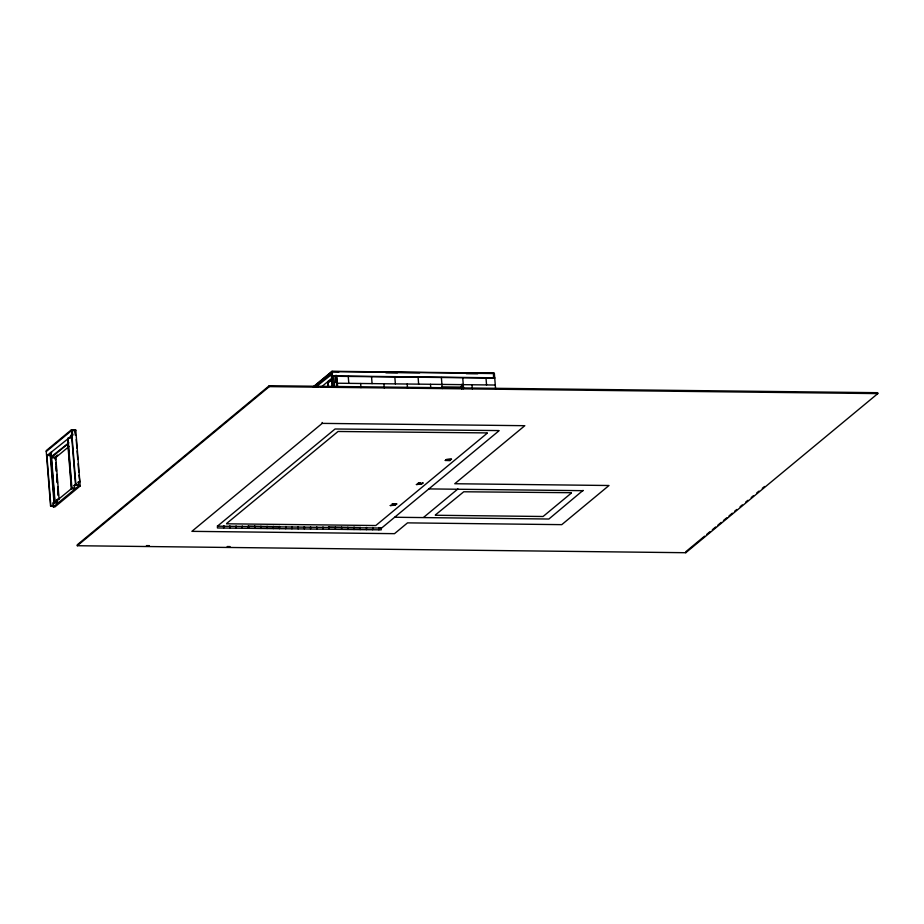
<?xml version="1.0" encoding="UTF-8"?>
<svg xmlns="http://www.w3.org/2000/svg" width="924" height="924" viewBox="0 0 924 924"><rect width="100%" height="100%" fill="white"/><g stroke="black" fill="none" stroke-linecap="round" stroke-linejoin="round"><path stroke-width="1.39" d="M217.452 525.698L217.429 527.962L381.231 529.845L381.254 527.581M223.666 525.768L223.643 528.031L223.724 525.779M229.845 528.101L229.868 525.837M236.059 528.182L236.082 525.918M242.261 528.251L242.284 525.987M248.498 526.056L248.475 528.32L248.556 526.068M254.701 526.126L254.678 528.389L254.758 526.137M260.891 528.459L260.915 526.195M267.094 528.528L267.117 526.264M273.308 528.609L273.331 526.345M279.51 528.678L279.591 526.426M285.724 528.747L285.805 526.495M291.926 528.817L292.007 526.564M298.14 528.886L298.163 526.622M304.377 526.692L304.343 528.955L304.423 526.715M310.556 529.036L310.579 526.772M316.759 529.106L316.793 526.842M322.973 529.175L322.996 526.911M329.21 526.98L329.175 529.244L329.267 526.992M335.389 529.313L335.412 527.05M341.591 529.383L341.626 527.119M347.805 529.464L347.828 527.2M354.042 527.269L354.007 529.533L354.1 527.281M360.221 529.602L360.302 527.35M366.424 529.671L366.516 527.419M372.638 529.741L372.719 527.489M378.875 527.546L378.84 529.81L378.932 527.569M322.418 386.579L322.603 385.966L322.822 386.636M316.17 386.694L332.548 373.781M420.743 483.356L419.173 482.813L417.764 483.552L419.623 482.963L422.36 483.552L423.215 482.836L422.002 483.379M53.107 503.984L53.338 506.918L54.897 506.941L80.169 485.989L75.745 429.752L71.483 429.706L46.2 450.658L50.554 505.994L53.569 505.786L53.326 502.714M46.269 451.547L71.552 430.596L75.814 430.642M72.13 430.85L72.765 434.961L68.364 438.611M74.648 430.884C74.243 431.693 76.311 436.717 75.283 434.996M46.616 455.902L72.765 434.961M47.482 455.913L50.785 453.176M51.282 454.885L50.011 455.936L49.838 453.765M71.957 438.484L71.09 438.473L70.825 435.204M51.155 456.779L68.907 442.804M68.099 443.682L51.224 457.669L55.498 457.715L69.208 446.35M57.531 455.082L55.428 456.826L55.648 459.598M53.026 502.956L54.828 501.466M54.47 502.76L55.047 502.275L51.525 457.426L55.786 457.472L59.078 499.249L56.941 499.722L57.184 502.795L54.47 502.76L50.52 452.668L51.398 452.668M73.816 485.735L76.507 483.506M78.02 482.259L79.857 482.028L79.014 475.144M50.554 505.994L53.569 505.786M57.588 500.023L71.922 488.288L74.648 488.322L74.405 485.25M75.537 485.296L78.552 485.077L75.537 485.296L71.598 435.192L72.476 435.204M57.184 502.795L57.531 499.237M74.648 488.322L71.344 488.773L67.81 443.924M53.338 506.918L78.621 485.978L80.169 485.989M269.254 385.712L77.235 544.825L77.304 545.726L685.781 552.714L877.8 393.601L877.731 392.688L269.254 385.712L269.323 386.613L77.304 545.726M313.19 386.879L332.005 371.286L494.34 373.157L495.611 389.189M313.675 386.786L332.028 371.587L494.363 373.446M314.83 386.786L331.601 372.88M332.397 386.96L331.45 375.929L336.313 375.849L337.214 387.341M321.171 387.121L332.016 378.135M328.551 381.739L331.808 379.036M329.429 381.751L332.675 379.048M335.62 376.969L336.786 375.999L337.687 387.375M335.643 377.269L336.81 376.287L494.733 378.101M322.199 423.377L191.892 531.346L394.502 533.668L407.53 522.869L561.769 524.647L608.997 485.504L454.758 483.737L524.809 425.698L322.199 423.377L322.13 422.464M217.787 525.871L335.089 428.99L498.868 430.572M226.599 523.515L338.034 431.485L487.202 432.906M463.271 384.661L460.337 387.098L441.845 386.879M493.543 378.043L493.497 373.435L465.812 373.365M393.82 504.458L395.784 504.146M226.623 523.804L375.814 525.525L487.225 433.206M217.81 526.172L381.612 528.054L498.891 430.873M435.377 514.957L463.744 491.776L571.402 492.711M435.4 515.257L543.081 516.493L571.425 493.012M394.64 517.255L548.879 519.022L583.056 490.378M704.573 536.163L685.712 551.801L685.781 552.714M706.791 534.326L710.129 531.566M712.346 529.729L715.673 526.969M717.89 525.132L721.228 522.372M723.446 520.535L726.772 517.775M728.99 515.938L732.328 513.178M734.545 511.33L736.763 509.494M740.089 506.733L742.319 504.897M745.645 502.136L747.863 500.3M751.189 497.539L753.418 495.703M756.744 492.942L758.962 491.106M762.288 488.346L764.518 486.498M338.935 371.91L331.728 371.829L332.074 376.183M385.077 372.441L419.669 372.834M386.013 372.695L397.47 372.834M466.25 373.619L477.708 373.746M331.45 375.929L494.71 377.801M331.728 378.378L332.594 378.39M329.856 381.393L328.112 381.369L328.563 387.098M329.556 381.635L327.812 381.612L328.263 387.341M337.352 383.217L495.276 385.031M269.323 386.613L877.8 393.601M68.861 438.207L67.983 438.195L71.922 488.288M51.686 452.425L50.82 452.425L54.759 502.517L57.473 502.552L57.23 499.48M47.782 455.671L46.905 455.659L50.843 505.751M428.852 488.912L583.09 490.679M74.347 488.565L71.633 488.53L67.695 438.438M55.047 502.275L57.773 502.309M247.955 526.218L279.568 526.588M328.424 527.142L360.037 527.5M146.442 545.622L149.33 545.645M227.189 546.546L230.076 546.581M486.001 378.008L486.555 384.938M472.002 384.765L472.326 388.923M462.728 377.731L463.594 388.819M461.977 384.141L462.312 388.45M461.804 385.816L462.023 388.692M461.503 386.059L461.734 388.935M457.923 488.946L423.723 517.29M441.383 377.489L442.25 388.577M430.48 384.292L430.7 387.064M418.098 377.223L418.641 384.153M407.195 384.026L407.53 388.184M394.825 376.957L395.368 383.887M383.922 383.76L384.245 387.918M371.54 376.692L372.083 383.622M360.637 383.495L360.961 387.653M348.256 376.426L348.798 383.356M336.059 375.248L336.937 386.036M335.874 376.923L336.324 382.628M335.839 379.822L336.07 382.698M333.818 375.964L334.615 386.013M332.005 371.286L333.16 385.989M331.531 371.991L332.213 380.653M331.612 375.802L332.524 387.283M320.143 381.427L320.212 382.317M76.207 439.524L76.877 448.071M77.096 450.924L77.778 459.471M78.113 463.744L78.783 472.303M78.309 482.016L78.621 485.978M71.483 429.706L75.953 485.273M71.206 436.059L71.379 438.23M55.867 462.439L56.537 470.997M56.814 474.428L57.473 482.778M57.773 486.671L58.455 495.322M55.128 456.987L55.348 459.84M55.914 466.966L56.249 471.24M56.814 478.366L57.149 482.64M57.704 489.766L58.154 495.46M50.127 453.522L54.008 502.725M318.11 386.659L317.775 385.192L317.66 386.729M318.006 386.844L317.798 385.516L317.544 386.821M446.292 459.575L451.489 459.205L446.292 459.575M317.417 386.44L317.117 385.735L317.417 386.44M395.518 505.001L390.286 505.543L395.518 505.001M421.644 483.968L416.412 484.511L421.644 483.968M394.941 505.093L392.769 505.393L394.941 505.093M421.067 484.061L418.895 484.361L421.067 484.061M392.273 503.927L393.705 504.123L393.035 504.677L396.962 503.973L392.273 503.927M445.287 460.418L449.769 460.649L450.704 459.863L445.287 460.418"/></g></svg>
